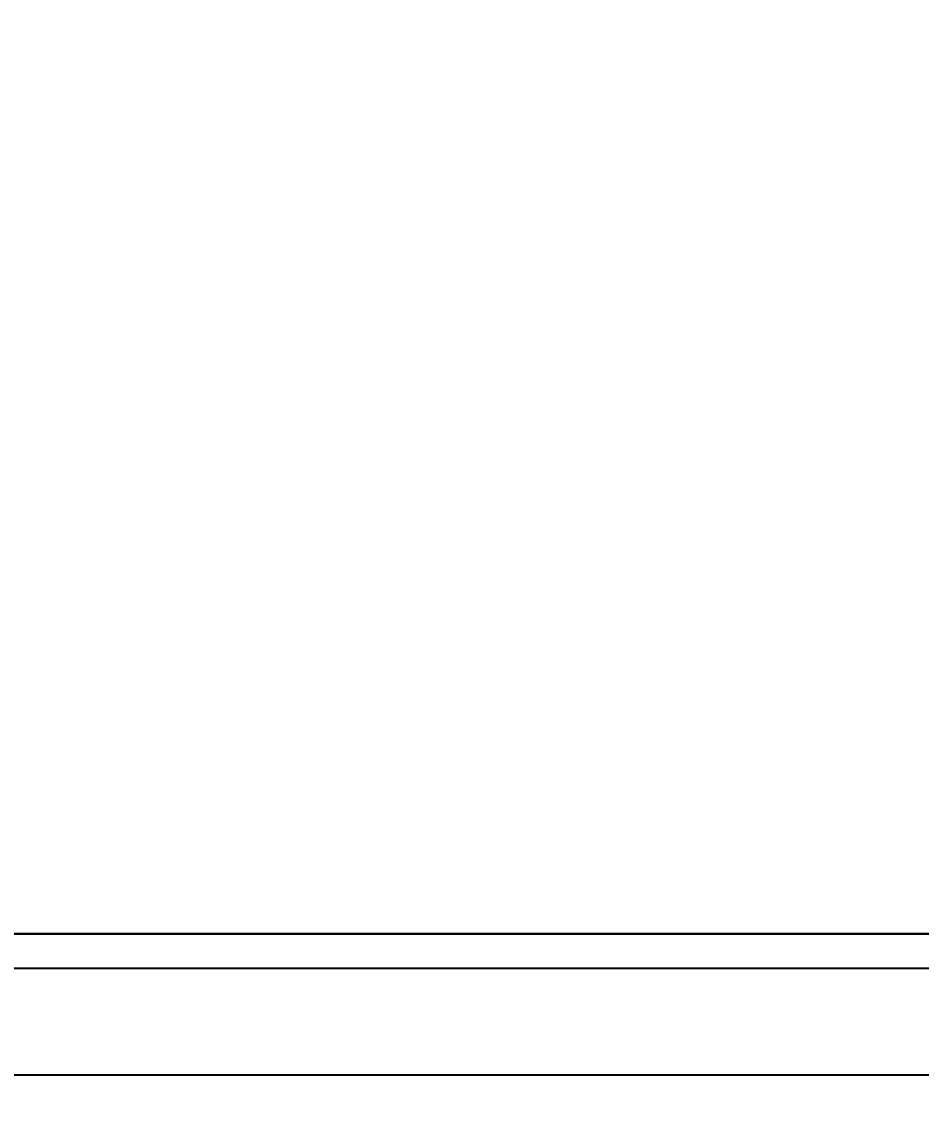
# Model space of a CAD drawing. Header units: inches. Extents: x 6 to 109360, y -14990 to 740552.
# Drawn here: x 63220 to 76337, y 260939 to 276834 of the extents above; entities that cross this region are included whole.
import ezdxf

# ---------------------------------------------------------------- set-up
doc = ezdxf.new("R2010")
doc.units = ezdxf.units.IN
doc.header["$MEASUREMENT"] = 0
doc.styles.get("Standard").update_dxf_attribs({"font": 'txt', "bigfont": 'gbcbig.shx'})
doc.dimstyles.new('Standard-yuanban', dxfattribs={"dimtxt": 800, "dimasz": 0.18, "dimexe": 0.18, "dimexo": 0.0625, "dimgap": 0.09, "dimtad": 0, "dimtih": 1, "dimtoh": 1, "dimdec": 4, "dimlfac": 0.02, "dimzin": 0, "dimdsep": 46, "dimtxsty": 'Standard', "dimcen": 0.09, "dimadec": 0, "dimazin": 0, "dimtfac": 1, "dimtdec": 4, "dimtofl": 0, "dimtmove": 0, "dimatfit": 3, "dimfxl": 1, "dimtolj": 1, "dimtzin": 0, "dimarcsym": 0})

# ---------------------------------------------------------------- blocks, each defined once
blk = doc.blocks.new('*D72')
at = {"color": 0, "lineweight": -2, "transparency": 16777216}
for p, q in [((4943, 263028), (4943, 261464)), ((89043, 263028), (89043, 261464)), ((4944, 261464), (44193, 261464)), ((89043, 261464), (49794, 261464))]:
    blk.add_line(p, q, dxfattribs=at)
at = {"color": 0, "transparency": 16777216}
for points in [[(4944, 261464), (4944, 261464), (4943, 261464)], [(89043, 261464), (89043, 261464), (89043, 261464)]]:
    blk.add_solid(points, dxfattribs=at)
at = {"layer": 'Defpoints', "color": 0, "transparency": 16777216}
for p in [(4943, 263028), (89043, 263028), (89043, 261464)]:
    blk.add_point(p, dxfattribs=at)
at = {"color": 0, "transparency": 16777216, "insert": (46993, 261464), "char_height": 800, "attachment_point": 5}
blk.add_mtext('\\A1;1682.0000', dxfattribs=at)

msp = doc.modelspace()

# ---------------------------------------------------------------- linework, layer by layer
msp.add_lwpolyline([(4943.45619, 263027.67464), (89043.45619, 263027.67464), (89043.45619, 292727.67464), (4943.45619, 292727.67464)], close=True)
at = {"const_width": 32.5}
msp.add_lwpolyline([(6193.45619, 292227.67464), (88543.45619, 292227.67464), (88543.45619, 263527.67464), (6193.45619, 263527.67464)], close=True, dxfattribs=at)

# ---------------------------------------------------------------- dimensions: what is measured, and where the dimension line sits
dim = msp.add_linear_dim(base=(89043.45619, 261464.33199), p1=(4943.45619, 263027.67464), p2=(89043.45619, 263027.67464), dimstyle='Standard-yuanban')
dim.commit()
dim.dimension.update_dxf_attribs({"geometry": '*D72', "text_midpoint": (46993.45619, 261464.33199)})

doc.saveas('drawing.dxf')
